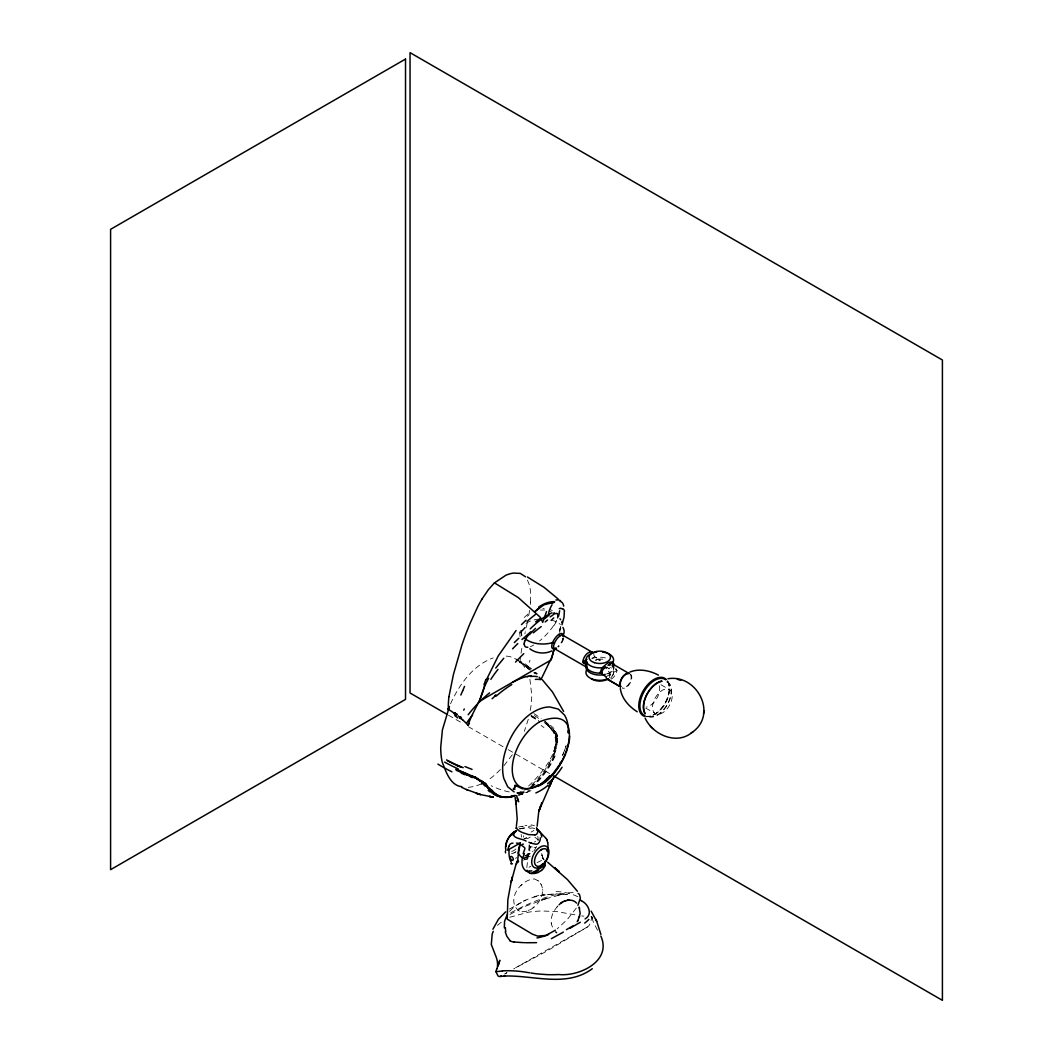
<?xml version="1.0" encoding="UTF-8"?>
<svg xmlns="http://www.w3.org/2000/svg" width="1053" height="1053" viewBox="0 0 1053 1053"><rect width="100%" height="100%" fill="white"/><g stroke="black" fill="none" stroke-linecap="round" stroke-linejoin="round"><path stroke-width="0.75" stroke-dasharray="5 3.75" d="M519.326 911.161C505.637 901.092 519.813 879.518 534.411 878.926C552.285 886.113 537.438 913.096 521.577 911.635M530.778 670.208C525.105 668.708 527.671 664.785 528.843 666.746M525.829 665.562C529.08 669.01 528.369 665.351 527.606 667.444M527.75 667.062C526.711 668.655 526.645 666.075 528.237 666.299M556.379 743.392L556.379 743.168A9.477 5.976 -78.9 0 0 556.471 742.483L556.313 740.957M521.498 635.933L521.353 627.72M521.024 631.379L521.077 630.286M529.251 845.177L526.724 868.62L530.857 866.237M530.462 602.105L530.501 591.97A56.625 32.696 -60 0 0 529.369 584.849L526.961 578.847M527.448 858.853L528.711 851.074L530.83 846.651M529.264 669.155A68.327 32.209 53.8 0 0 528.079 668.247L527.092 667.233M527.829 667.299L527.698 666.115M528.303 667.773L528.527 668.458L527.105 667.391M611.043 679.172A7.924 4.567 -60 0 0 617.019 670.419L615.65 668.629M557.142 743.945C553.338 759.871 543.243 773.955 531.541 785.104M528.119 666.273L528.172 666.773M527.369 622.599L525.447 631.247M524.881 633.722L525.171 632.484M528.303 719.225L524.341 731.348M560.788 626.232L559.196 631.721M559.498 630.378L560.262 627.733M562.921 638.408L562.499 639.619L563.158 637.855M555.642 746.946L552.483 754.83M559.525 632.379L560.815 628.43L560.196 630.576M556.142 748.183L555.418 750.144M529.211 662.311L530.001 660.244M562.71 755.001L564.474 750.578A46.319 26.746 -60 0 0 565.909 746.222M553.983 751.408L556.168 744.971A6.107 3.475 -80.3 0 0 556.26 743.194M554.918 751.421L553.259 755.225M562.46 755.501L563.579 752.921M450.526 703.799C459.279 684.687 472.679 665.457 493.159 657.914M530.62 846.283L529.396 848.718L530.738 854.036M576.32 908.068L567.264 919.519L557.169 928.825M512.298 754.751L503.9 765.755M524.197 617.506L530.541 611.74M557.511 906.409C552.404 912.082 548.679 920.927 553.062 928.088M509.586 911.411C521.274 898.485 539.992 894.379 556.787 894.023M557.011 906.975L558.09 905.777M500.386 769.598L495.042 774.718A60.626 34.999 -60 0 1 488 780.128M557.893 646.595L558.564 645.91M497.411 925.39L502.755 920.967M527.316 616.281L528.237 615.386M610.687 678.158L613.122 674.815L613.609 667.062A13.834 7.99 0 0 1 606.489 674.038M520.893 885.507L522.051 884.415M528.593 786.012C543.94 771.48 570.252 740.443 545.099 723.279M530.383 856.142L525.486 857.747M532.871 907.818L533.989 906.923M509.942 914.504L523.802 906.817L547.85 898.012L541.453 900.039L560.801 894.708L557.234 895.34L564.066 894.313L560.262 894.55L567.383 894.405L555.115 893.839L543.216 895.155M509.402 909.068L525.934 900.131M528.764 667.168C524.17 661.192 511.705 657.967 527.303 667.563M515.417 852.061L513.903 852.943M534.45 842.031L535.635 841.386M523.789 791.093L518.55 794.094M523.565 839.175L526.79 837.451M510.731 912.754C530.751 902.25 552.996 892.246 575.978 892.602M520.722 792.382L518.129 793.817M590.878 916.768A61.706 35.394 0.3 0 0 592.089 916.821L590.378 922.889A4.554 2.632 -60 0 1 587.39 926.995L547.152 950.938L513.693 968.865M591.997 658.27L594.787 656.664L600.184 659.783A7.924 4.567 -60 0 1 600.092 660.784L596.985 658.994M607.923 673.867L616.36 669.05M605.988 676.789L617.019 670.419M521.419 791.224L516.602 793.791M531.146 832.054L533.95 830.435M527.395 838.754L530.212 837.122M524.776 855.931L533.029 851.166M525.776 856.313L531.423 852.64A12.096 11.254 -50.7 0 0 531.752 852.272M523.71 858.485L530.857 854.365M523.433 860.183L529.369 856.708L526.276 857.576M537.069 862.657L543.703 859.366M587.39 926.995L515.601 967.786M505.085 973.788L507.006 972.682L504.137 974.341M521.209 792.685L518.155 794.291M518.221 793.765L520.103 792.751L515.852 792.712M531.015 790.671L519.392 795.041M528.224 910.437L529.435 909.91M481.392 783.945L474.824 786.394L468.216 787.368M509.705 917.268L528.264 912.214A65.168 37.381 0.3 0 1 541.966 910.963L556.787 911.608L578.242 915.386M523.644 901.092L524.341 900.802M519.748 828.816L528.158 827.553M519.366 828.882L526.618 827.447M524.842 838.451L526.882 838.451M517.852 795.449L522.564 794.159L519.59 794.976M524.947 825.763L526.842 825.355M518.55 826.974L522.459 826.289M544.138 894.984L545.059 894.826M540.518 610.029L544.677 610.016M527.342 854.075L529.567 853.996A1.79 1.777 -35.4 0 0 530.093 853.825M528.448 854.062L527.711 854.075M531.094 824.868L534.45 825.605M542.9 608.358L544.204 608.41M645.792 716.672C661.705 716.54 673.841 695.335 667.694 681.094M581.625 915.899L582.757 916.044A61.706 35.394 0.3 0 0 583.889 916.176M516.747 792.764L525.236 792.672A41.264 23.824 -60 0 0 528.145 791.843M506.23 656.085C514.956 656.703 522.551 662.561 526.461 670.221M534.121 847.257L535.977 847.678M519.655 662.574L520.432 661.218M549.008 610.924L551.206 611.727M549.784 609.503L552.298 610.49M535.003 837.319L538.346 839.965M529.343 667.115L531.712 668.945M661.008 684.753L669.353 689.57A13.926 8.042 -60 0 1 664.93 711.13A13.926 8.042 -60 0 1 652.873 704.167A13.926 8.042 -60 0 1 669.353 689.57M613.28 667.26L614.623 668.05M645.686 708.064L655.427 713.684M448.473 715.184L462.715 723.398M468.401 726.688L506.835 748.88M508.257 749.697L549.548 773.534M516.154 659.125L530.357 668.905M534.424 715.566L538.781 718.475M529.304 668.063L530.554 669.024M544.822 721.187L553.444 729.624M544.677 721.055L546.836 722.858A120.068 85.346 -21.3 0 1 549.482 725.148M544.217 722.371L546.349 724.148M534.569 672.433L536.556 674.131M533.766 672.683L535.135 673.881M534.792 672.538L536.359 673.933M535.661 672.262L537.504 673.92M547.639 725.267L551.272 728.873M594.563 656.493L593.997 655.414A7.924 4.567 -60 0 0 593.826 654.321M548.889 726.438L554.681 733.388M549.416 725.188L550.403 726.149M538.807 881.243L538.07 880.466M544.388 860.038L542.887 858.419L541.874 854.47A40.343 23.298 -60 0 1 541.584 852.851M552.391 730.19L553.944 732.269M553.391 729.558L554.747 731.427M553.562 729.782L554.641 731.282M597.551 930.194L593.681 922.928A62.89 36.078 0.3 0 1 592.076 916.821L592.444 918.65M543.453 859.445L543.269 859.077A23.561 13.597 -60 0 1 542.993 858.432L543.374 859.09L542.348 856.905L543.717 859.827L541.913 854.904L543.269 859.077M541.097 884.625L541.203 884.849M591.549 916.558L592.299 918.229M542.598 857.3L541.703 853.549M520.116 636.775L519.471 631.023M551.272 923.139L551.482 923.955M529.909 679.317L531.726 694.835A81.042 46.793 -60 0 1 530.146 711.236M555.813 736.139L556.195 739.417M542.795 890.233L542.677 889.351M556.761 736.679L556.984 738.851M555.984 737.166L556.181 739.206M556.8 736.995L556.958 738.561M556.971 738.785L557.037 739.456M529.159 844.73L529.343 846.73A19.27 11.135 0 0 1 534.121 847.257M556.945 738.364L557.103 740.338M556.208 739.64L556.26 740.312M557.037 739.509L557.195 742.128M556.234 739.864L556.313 740.97M557.116 740.549L557.169 741.641M556.326 741.18L556.379 742.273M609.555 672.709L609.555 677.987A13.834 7.99 0 0 0 610.569 667.352M537.793 836.411A19.717 13.531 -45 0 1 538.004 840.597M536.49 846.388A19.717 13.531 -45 0 1 533.568 851.482M515.536 858.379A15.229 7.16 -1.4 0 1 517.036 857.576M525.658 855.51A15.229 7.16 -1.4 0 1 527.369 855.431M523.604 835.753A12.807 7.397 -60 0 1 523.657 837.201M515.996 851.64A12.807 7.397 -60 0 1 509.336 853.654M523.288 826.25A16.453 2.448 -19.9 0 1 522.104 826.473M528.514 826.381A10.082 2.593 -3.7 0 1 531.423 826.039M531.673 827.869A6.292 1.079 8 0 1 534.766 828.566M529.422 828.04A7.647 1.303 8.7 0 1 531.265 828.316M528.251 827.697A10.227 3.304 9.4 0 1 529.211 827.79M520.169 828.882A21.376 17.546 45.4 0 1 522.986 828.184M566.172 745.3A46.569 26.891 -60 0 1 564.079 751.645M529.751 790.211A33.472 16.519 -50.2 0 1 527.816 790.856M527.935 788.881A44.397 25.548 -59.6 0 1 524.302 790.026M523.078 793.949A37.026 21.415 -58 0 1 515.891 791.027M527.382 859.761A11.794 6.805 0 0 1 523.802 858.537M533.871 896.787A94.086 60.942 13.3 0 1 543.717 894.352M556.102 891.588A30.827 17.506 9.7 0 1 579.795 897.748M523.946 858.077A19.375 11.188 0 0 1 524.736 857.905M521.103 834.542A10.951 6.318 -60 0 1 521.511 837.135M515.904 848.981A10.951 6.318 -60 0 1 510.034 851.614M509.244 791.922A109.657 63.312 60 0 1 491.159 785.735M553.996 755.225A57.797 35.565 -60.2 0 1 528.79 788.355M523.315 792.211A57.797 35.565 -60.2 0 1 520.143 794.054M531.396 715.553A149.092 90.637 -2.8 0 1 537.543 719.449M541.084 725.464A128.453 84.582 -9.6 0 1 543.953 727.557M554.839 733.112A13.557 8.477 -81.3 0 1 555.523 734.27M555.365 734.797A6.279 3.58 -86.6 0 1 555.839 736.521M555.773 736.56A11.78 7.41 -84.1 0 1 555.866 737.218M556.221 743.405A6.752 3.896 -80.2 0 1 555.931 745.234M555.563 745.142A15.268 10.109 -80.4 0 1 555.155 746.695M555.918 750.262A59.073 44.055 -58.4 0 1 555.418 751.552M556.905 742.233A9.043 5.304 -80 0 1 556.853 743.971M556.287 732.796A9.701 6.594 -82.4 0 1 557.485 736.731M554.26 732.243A19.204 11.333 -85.6 0 1 555.221 734.138M533.897 713.618A150.566 93.269 -3.9 0 1 541.176 718.515M531.146 716.54A148.868 89.992 -2.5 0 1 537.227 720.344M546.533 724.003A119.41 83.937 -19.1 0 1 549.074 726.32M551.18 729.005A48.886 34.67 -68.6 0 1 552.272 730.334M554.22 731.874A27.496 18.454 -74.5 0 1 555.142 733.191M554.984 733.309A9.332 5.844 -81 0 1 556.208 735.771M556.603 742.207A13.044 8.819 -77.3 0 1 556.616 743.115M555.431 751.763A64.43 46.543 -58.5 0 1 553.746 755.633M555.128 755.936A58.363 37.526 -60 0 1 528.33 789.829M522.867 793.37A58.363 37.526 -60 0 1 520.827 794.488M554.47 756.251A57.152 35.157 -60.3 0 1 531.396 787.078M524.657 791.988A57.152 35.157 -60.3 0 1 521.248 793.975M530.909 715.75A149.908 90.334 -2.3 0 1 538.649 720.621M550.653 725.543A62.693 46.556 -53 0 1 553.931 728.505M554.786 731.256A35.025 23.785 -73.7 0 1 555.115 731.756M555.234 731.48A11.544 7.266 -81.4 0 1 557.287 736.35M557.432 741.562A20.244 15.005 -75.1 0 1 557.458 742.562M555.958 742.839A13.373 7.884 -80.1 0 1 554.97 747.433M556.603 620.322A23.1 5.989 -48.3 0 1 555.694 622.152M556.195 621.823A23.087 6.423 -46.6 0 1 553.878 625.679M553.457 625.837A23.061 6.436 -46.6 0 1 548.008 632.787A22.982 7.068 -46.1 0 1 539.57 640.961M533.66 645.041A22.982 7.068 -46.1 0 1 530.383 646.608M530.58 602.053A132.954 76.764 -60 0 1 530.343 604.422M529.567 610.398A132.954 76.764 -60 0 1 528.777 615.255M519.971 661.889A143.748 83.003 -60 0 1 522.512 644.752M520.011 661.758A92.164 55.888 63.3 0 1 525.842 665.443M608.331 671.195A10.701 6.173 0 0 1 609.503 677.461M597.893 659.152A13.834 7.99 0 0 1 605.172 659.704M596.446 658.915A7.371 5.12 -27.2 0 1 595.458 660.428M596.919 659.204A8.937 5.673 -34.9 0 1 596.143 660.547M522.038 635.183A21.547 12.531 0.3 0 1 522.038 627.575M526.026 623.376A21.547 12.531 0.3 0 1 538.162 619.177M551.14 619.993A21.547 12.531 0.3 0 1 560.38 624.468M563.065 638.329A8.872 3.699 -56.1 0 1 558.064 646.437M563.697 638.434A7.963 3.054 -55.4 0 1 558.143 647.147M667.418 681.739A19.915 11.504 -60 0 1 666.654 705.984A19.915 11.504 -60 0 1 646.147 715.211M666.641 681.791A19.507 11.267 -60 0 1 666.628 705.378A19.507 11.267 -60 0 1 646.292 714.829M591.931 658.599A13.834 7.99 0 0 1 606.475 658.191M667.536 681.765A20.81 12.017 -60 0 1 664.64 704.009A20.81 12.017 -60 0 1 646.66 716.251M667.457 680.843A21.6 12.465 -60 0 1 664.851 703.272A21.6 12.465 -60 0 1 646.726 716.738M630.444 674.578A7.924 4.567 -60 0 1 629.457 683.055A7.924 4.567 -60 0 1 622.573 687.793M630.55 674.065A8.187 4.725 -60 0 1 630.181 683.107A8.187 4.725 -60 0 1 622.547 688.214M659.336 685.806A13.926 8.042 -60 0 1 656.48 699.008A13.926 8.042 -60 0 1 646.252 707.063M515.391 906.87L515.391 906.87"/><path stroke-width="1.5" d="M537.122 826.223L538.728 812.047L541.755 802.702M460.793 717.225C459.279 719.304 461.161 716.211 460.411 717.725M592.576 652.412A7.924 4.567 -60 0 0 586.653 654.031A7.924 4.567 -60 0 0 582.849 661.771L583.401 662.969M539.228 721.884C591.325 700.943 565.909 775.653 538.346 785.972M692.347 732.217C718.001 714.329 697.06 673.815 667.892 678.751M518.392 852.772L520.432 842.926L507.638 850.166L508.836 846.467M555.352 930.207L545.941 935.446L537.609 936.104L532.357 934.129L507.217 919.137L507.875 899.525L510.968 882.756L516.088 864.118M517.668 861.973L518.668 848.757L520.34 842.913M540.373 837.806L540.242 839.096A18.125 12.689 -26.4 0 1 540.189 839.873L539.715 841.189A11.899 9.451 5.9 0 1 539.412 841.966L538.399 843.335A4.62 3.764 37.3 0 1 535.964 844.216L531.462 843.282M601.855 673.262L601.961 672.551M703.549 713.605L703.667 712.618M703.746 711.999L703.878 710.88M448.933 696.704L453.409 674.604L461.662 645.858A183.933 106.195 -60 0 1 470.125 623.297L477.496 607.239A80.607 46.529 -60 0 1 482.169 598.815M516.339 826.355L517.207 819.037L515.825 801.346L515.904 803.018M602.527 652.057A13.834 7.99 0 0 1 612.464 663.061L613.004 664.298M512.179 877.623L511.205 881.887L512.377 876.807M447.775 709.301L448.789 708.59L447.749 709.498M561.762 622.626L562.065 621.467M551.996 656.809L541.374 678.711M496.858 968.615L495.897 971.643L497.845 975.591A5.212 3.014 -60 0 0 501.267 975.907M462.57 719.739A68.09 38.5 59.6 0 1 468.072 725.254C472.468 711.196 482.129 699.495 484.617 684.687M578.215 919.795L580.164 913.53L579.111 907.067M552.062 656.585L553.904 650.122M545.164 865.237L544.717 861.894M554.154 648.977L551.206 659.915L479.497 701.311M498.161 965.798L499.82 960.244L498.056 965.772M506.625 917.374L506.927 916.373M562.012 624.745L564.026 617.216L564.329 611.517M492.212 933.932L491.303 944.449L495.673 955.821A62.009 35.565 0.3 0 1 497.134 968.642M540.492 806.137L539.018 810.692L552.891 778.72L550.166 784.63C552.009 780.391 547.02 791.974 550.574 783.748L550.192 784.577M546.52 611.596L542.703 622.389L540.847 618.203A7.134 4.12 59.9 0 0 540.018 617.032L518.287 597.591L494.462 582.875L488.368 589.68L482.182 598.815M579.229 917.413L579.598 916.307M566.224 752.592L569.12 742.128A35.262 20.349 -60 0 0 569.62 736.06M523.17 853.693L524.71 849.231A3.975 3.843 -79.6 0 0 524.855 848.626L524.815 848.376A1.658 1.619 -77.2 0 0 524.644 847.678L519.629 843.664A5.555 4.91 85.6 0 0 518.05 843.216L516.457 843.137M492.909 929.233L498.464 919.203L505.677 911.845M492.449 933.287L493.278 931.352M486.525 679.554L498.253 655.901L516.088 630.523M449.46 706.405L442.418 729.861L440.72 747.406A86.833 50.136 -60 0 0 442.181 762.017C445.077 768.782 449.513 785.683 461.806 786.67M565.711 753.83C560.341 766.65 551.206 778.154 539.228 785.341A47.346 27.339 -60 0 0 546.507 780.22L553.365 773.231L559.327 764.952M462.649 690.821L464.557 686.385M460.819 695.072L462.675 690.768M542.453 863.947L542.005 864.868M551.43 781.839L554.128 776.364M577.926 905.33L580.361 898.143L579.545 894.681A6.739 3.883 0 0 0 578.123 893.378M463.728 710.117L464.294 708.972M514.904 785.367L515.733 785.406M561.117 761.832L560.709 762.569M525.302 640.329L526.355 638.566M577.202 921.691L577.9 920.427L577.57 921.033M560.499 762.951L559.656 764.399M507.098 914.965L504.571 921.257L504.334 927.904M560.222 763.004L559.656 763.925M468.085 725.241L469.283 723.45M454.922 713.513C456.397 711.828 453.185 714.776 455.199 713.644M495.739 668.05L503.782 658.257M515.996 827.987L519.129 830.856A38.342 17.335 9 0 0 522.025 832.423L528.593 834.621L534.885 834.858M460.279 717.962L459.648 718.172L460.635 716.988M512.587 648.806L517.786 643.58M515.272 831.738C509.073 838.399 523.117 838.596 526.079 841.097M521.485 624.6L525.96 620.256M521.972 639.553L530.817 631.761M494.462 582.875L505.874 575.254A47.346 27.339 -60 0 1 513.469 573.069L520.3 573.398L525.513 576.794M553.444 613.491L554.286 612.714M559.143 904.724C563.316 900.17 572.003 897.933 576.596 903.092M607.331 667.431L606.462 668.168L605.541 667.141A13.834 7.99 0 0 1 586.679 662.455A13.834 7.99 0 0 1 596.656 652.097M494.871 695.678L495.858 694.835M585.06 918.94C592.957 914.465 588.535 904.698 582.27 901.236A18.309 9.503 7.1 0 0 581.374 900.67M538.991 607.857L534.727 611.78L543.796 604.87L554.47 602.132L551.39 603.422M592.286 968.721C566.501 987.925 533.108 974.933 504.111 976.052L505.019 975.973L500.201 976.447M645.134 718.159C652.702 734.665 676.5 745.327 691.86 732.585M690.952 733.27L693.15 731.624M562.552 902L560.841 903.25M540.729 850.021L541.94 849.323M513.864 832.12L515.351 831.251M538.781 868.277L537.346 869.107M513.193 833.028L514.325 832.383M541.795 865.171L540.702 865.777M540.781 866.632L539.781 867.198M580.321 922.257L570.015 928.246M563.316 932.142L551.39 938.657M582.849 661.771L587.021 659.349M586.403 661.508L583.599 663.114L586.982 665.075M518.602 861.433L516.457 863.394M460.003 718.001L460.069 717.962A56.112 35.565 63.2 0 1 460.951 718.765M481.392 783.945L483.511 782.827M551.864 650.886C544.875 654.308 536.043 653.505 529.817 648.793M515.299 795.489C506.993 798.727 496.424 797.977 490.277 790.935M629.839 672.064C639.184 668.247 649.78 670.564 658.415 675.105M515.141 795.541C504.084 800.714 492.541 794.238 486.618 784.801M527.079 676.803L527.895 676.605M612.464 663.061L609.397 664.338L610.069 665.285M509.481 796.884L514.272 795.515C506.546 798.7 496.805 797.819 490.869 791.54M531.897 870.87L529.317 871.16M560.551 608.516L562.539 608.673M508.652 797.029L502.584 796.937M495.897 971.643L502.465 971.024M536.543 942.672L526.342 942.738M512.982 843.163L512.021 843.242A5.239 3.922 89.8 0 0 509.994 844.361A8.542 6.792 81.4 0 0 509.468 845.164M525.315 942.711L524.289 942.672M523.262 942.646L514.035 942.001M531.002 873.463L529.764 873.174M490.856 796.66L480.418 794.541L466.347 789.5M531.094 973.011L534.266 973.498A74.579 42.778 0.3 0 0 537.491 973.92L546.691 974.617A76.869 44.094 0.3 0 0 558.748 974.525C579.361 976.697 612.122 961.073 600.855 936.064M529.817 972.814L524.052 971.919A63.483 36.421 0.3 0 0 502.439 970.866M522.064 788.684L516.681 786.038M677.355 679.277L678.895 679.698M679.238 679.804L680.791 680.238M467.387 775.008L468.177 775.324M530.185 842.795L528.909 842.282M466.624 774.692L469.743 775.956M466.69 773.718L472.534 776.114M468.927 775.627L472.994 777.285M465.847 774.389L466.927 774.811M465.9 773.402L467.611 774.1M466.11 773.494L461.583 771.612M465.926 774.416L463.939 773.6M465.597 773.284L460.108 770.98M474.008 777.706L475.021 778.128M472.679 776.179L474.1 776.772M471.731 776.759L473.245 777.39M473.903 776.68L474.719 777.022M474.561 776.956L475.693 777.43M475.548 777.364L483.011 782.037M462.043 772.81L456.16 770.217M461.082 771.401L456.081 769.177M587.021 668.365L586.31 667.418M459.634 770.77L458.66 770.335M476.522 778.759L477.983 779.457M458.187 770.125L456.278 769.269M461.74 787.354L467.795 790.171M536.556 829.409L537.241 829.817M514.154 791.922L507.704 786.775L503.834 778.496A50.741 29.3 -60 0 1 503.834 757.186C506.98 742.523 514.364 728.65 525.236 718.251A41.291 23.837 -60 0 1 533.818 711.789A49.965 28.852 -60 0 1 549.679 706.958L558.222 709.038L564.474 715.026A46.319 26.746 -60 0 1 568.265 733.02M580.69 900.302L581.361 900.67M613.386 664.417L629.26 673.604M527.421 577.005L544.085 587.363L558.143 598.973M599.71 672.354L605.988 676.789A7.924 4.567 -60 0 0 609.187 679.698M554.26 648.556L586.429 667.128L585.771 664.377M447.051 714.355L410.038 692.992L410.038 52.65L942.409 360.008L942.409 1000.35L553.812 775.995M562.894 635.262L592.194 652.189M607.91 679.501L620.27 686.674M607.186 679.08L620.322 686.701M538.583 830.475L546.125 838.517M522.63 857.879L521.84 857.353A18.401 10.622 0 0 1 518.392 853.062M510.744 863.592L511.31 863.921A12.096 5.265 83.1 0 0 511.653 864.092L512.39 863.684M453.909 712.749L456.133 714.368M483.722 783.59L484.972 784.524M637.236 711.789C628.983 706.563 621.691 698.547 620.322 688.557M483.893 783.722L480.787 781.392M554.365 643.251L552.693 642.593A21.547 12.531 0.3 0 1 524.815 638.487M483.406 783.366L481.787 782.168M484.433 783.077L482.643 781.747M483.998 782.761L485.315 783.735M484.643 783.235L482.972 782.01M484.235 783.972L485.038 784.59M510.021 940.605L506.993 936.499A70.525 47.648 -24.5 0 1 506.572 935.538L505.256 931.892M456.462 714.618L454.725 713.289M547.626 862.21L567.422 879.545L577.413 891.272M480.102 780.839L480.918 781.484M482.261 781.458L481.155 780.576M458.068 715.856L460.227 717.659M556.603 932.695L555.747 931.931M461.082 718.383L462.57 719.739M650.32 726.096L651.465 727.215M651.715 727.465L652.873 728.597M490.171 790.816L486.065 785.577M542.269 679.725L552.509 692.005L563.605 711.394M546.165 838.57L547.126 839.86M489.948 788.894L489.448 788.236M488.289 788.552L486.894 786.617M559.946 618.73L560.63 619.717M591.141 911.135L596.722 921.349L600.881 934.432M536.517 827.671L537.464 830.396M595.801 919.308L596.722 921.349M579.584 908.318L579.321 907.607M517.326 797.911L518.616 801.833L516.562 795.607M515.128 797.279L515.904 802.952M505.361 851.245L505.558 852.891M514.93 786.736L514.864 786.012A9.925 4.91 -11.1 0 1 514.799 785.551M448.302 709.182L448.328 705.444A85.898 49.596 -60 0 1 448.907 696.717M511.363 862.394A19.717 9.938 -76.2 0 1 509.086 849.679M546.862 840.097A20.652 12.294 -52.3 0 1 547.678 842.755M547.771 842.821A18.651 9.49 -62.9 0 1 547.126 851.416M536.964 829.08A21.508 10.609 -51.8 0 1 538.452 830.277M508.796 846.428A13.228 11.57 60.3 0 1 509.125 845.809M522.578 844.23A21.508 0.763 -2.6 0 1 523.42 844.177M523.275 856.984A20.652 8.055 -64.5 0 1 524.381 853.562M522.512 857.418A18.651 10.912 -59.6 0 0 524.223 869.212L524.328 869.423A16.585 10.135 -52.7 0 0 525.908 870.739M526.711 871.028A11.662 6.357 -28.8 0 1 526.224 870.844M527.685 871.515A7.042 3.291 -18.6 0 1 526.447 871.134M529.211 871.292A4.423 1.632 -11.1 0 1 527.961 871.252M538.609 870.186A16.572 12.504 10.5 0 1 532.857 872.753M541.453 864.987A16.572 9.819 1.4 0 1 538.109 867.869M505.98 850.297A12.807 7.397 -60 0 1 507.915 838.925A12.807 7.397 -60 0 1 516.575 830.764M516.167 828.079A5.818 2.593 16.9 0 1 516.747 827.816M537.675 830.448A24.18 11.886 18.8 0 1 537.675 831.317M537.912 831.436A19.981 9.385 26.1 0 1 537.385 832.936A12.583 5.66 34.3 0 1 534.963 834.937M510.929 834.542A20.863 1.527 23.4 0 1 513.232 834.805M531.489 843.098A16.953 5.778 21.8 0 1 530.238 842.624M541.716 837.03A21.586 12.465 -46.7 0 0 538.531 830.87L537.701 830.146A19.731 10.477 -34.6 0 0 537.227 829.83M515.207 831.699A16.637 12.36 9.9 0 1 516.036 830.935M568.33 730.571A46.095 26.615 -60 0 1 568.291 732.361M547.678 777.956A49.82 28.76 -60 0 1 539.281 785.551M539.228 785.169A38.619 22.297 -60 0 1 512.258 769.216A38.619 22.297 -60 0 1 539.228 722.108M562.026 761.122A17.151 1.672 -58.5 0 1 561.67 761.714M538.254 784.854A45.397 27.97 -69.2 0 1 522.249 788.552M515.496 785.499A11.622 5.133 0.7 0 1 516.009 785.801M514.812 786.736A6.015 2.83 5.9 0 1 514.772 787.96M562.078 767.242A51.386 36.868 -59.1 0 1 547.626 783.629M548.231 785.183A49.294 34.631 -61.5 0 1 535.859 792.935M514.93 789.237A34.696 17.954 -38.4 0 1 514.193 788.894M513.561 789.197A1.922 0.882 -10.7 0 1 513.416 788.829A3.238 1.448 0.3 0 1 513.746 788.197M528.553 872.397A4.291 3.409 43.1 0 1 527.026 870.278M529.817 873.029A4.502 4.094 38 0 1 528.619 872.332M588.838 919.427A78.83 31.195 -1.8 0 1 584.691 923.086M566.461 929.654A58.415 3.817 -32.7 0 1 573.582 925.613M548.587 934.472A31.221 17.348 -18 0 1 536.977 937.96M514.022 942.066A8.661 5.541 -0.8 0 1 509.863 940.724M505.782 931.708A56.809 38.513 -27.5 0 1 505.361 927.627M517.681 860.814A8.595 4.962 0 0 0 516.562 862.618A4.094 0.961 -69 0 0 517.392 861.222M516.549 863.842A5.133 1.461 -56.1 0 1 516.286 863.644M506.019 846.388A10.951 6.318 -60 0 1 515.404 831.936M490.948 791.422A60.429 35.131 -61.8 0 1 490.264 790.685M484.064 784.538A10.227 3.146 33.8 0 1 485.775 786.301M480.063 780.997A12.531 4.725 31.8 0 0 479.523 780.589A6.2 2.869 30.3 0 0 477.97 779.496M474.798 777.285A25.864 9.201 28.6 0 1 476.417 777.956M472.06 769.388A130.848 48.412 11.2 0 1 464.965 766.558M461.043 767.229A149.329 74.908 5.3 0 1 447.446 760.727M458.226 768.887A150.184 78.027 4.3 0 1 444.616 762.082M451.921 771.81A151.737 83.7 2.1 0 1 437.903 764.096M460.464 766.61A151.198 76.5 5.1 0 1 446.577 759.884M485.025 783.84A8.306 3.041 28.2 0 1 486.289 784.814M502.413 797.358A58.178 33.406 -65.8 0 1 491.435 789.566M489.803 791.83A64.496 36.565 -67.7 0 1 488.197 790.316M484.446 784.59A6.555 2.317 30.5 0 1 485.446 785.512M479.22 780.418A9.359 3.804 31.3 0 1 479.918 780.931M477.812 779.365A6.094 2.883 30.3 0 1 479.391 780.299M476.351 778.193A13.084 5.949 30.1 0 1 477.904 778.891M474.469 777.075A27.523 9.53 28.5 0 1 476.232 777.798M470.454 776.824A49.517 8.621 26.1 0 1 472.336 777.614M465.044 774.745A121.134 44.45 11.3 0 1 461.214 773.139M549.679 775.732A49.965 28.852 -60 0 1 546.52 779.154M543.322 782.221A49.965 28.852 -60 0 1 540.097 784.933M482.985 783.84A13.202 2.869 39.3 0 1 485.038 785.893M485.407 783.221A28.141 6.792 31.6 0 1 486.052 783.695M475.995 778.193A11.715 4.291 32.2 0 1 480.563 780.944M456.805 765.426A60.455 10.899 26.2 0 1 463.254 767.65M550.14 616.913A23.1 5.936 -50.2 0 1 552.957 615.057M553.444 614.307A23.127 5.818 -49 0 1 556.682 613.517M556.695 613.491A23.127 5.884 -49.5 0 1 557.076 613.583A23.113 5.884 -49.7 0 1 558.024 616.176M557.932 616.255A23.1 5.989 -48.3 0 1 557.55 617.914M527.856 647.24A22.982 7.068 -46.1 0 1 524.368 643.909M524.065 644.107A23.113 6.989 -38 0 1 524.631 641.79M524.526 641.856A23.127 6.976 -38 0 1 525.197 640.382M525.789 638.737A23.113 6.845 -38.7 0 1 528.488 635.051M529.475 634.669A23.1 5.897 -40.6 0 1 535.556 628.391M530.238 628.904A22.468 5.002 -40.8 0 1 552.022 612.885M545.178 621.968A22.916 2.567 -42.5 0 1 547.547 620.02M527.066 621.494A40.001 11.925 -42.5 0 1 535.358 614.531M555.879 599.999A39.343 13.281 -49.2 0 1 560.551 600.736M538.715 607.068A39.606 24.745 -64.7 0 1 554.602 601.671M520.169 632.879A71.499 40.922 -43.1 0 1 525.078 627.601M484.077 684.529A208.652 190.343 0.9 0 1 485.946 679.369M479.628 701.351A116.225 105.958 23.9 0 1 488.631 678.316M533.292 632.84A45.753 4.725 -38.7 0 1 541.203 626.588M540.057 618.545A62.377 13.281 -32.6 0 1 535.648 621.823M559.617 610.793A57.665 16.229 -60.8 0 1 558.564 616.255M560.012 601.342A33.63 11.978 -54.8 0 1 563.684 606.107M548.574 613.57A29.458 16.019 80.3 0 1 552.075 604.777M514.364 642.593A108.933 45.24 -38 0 1 518.787 638.263M515.536 662.087A193.607 99.982 -35.5 0 1 523.775 653.663M490.856 679.369A115.54 101.009 -4.2 0 1 497.977 669.418M549.376 614.794A56.428 11.254 -33.7 0 1 544.743 618.651M551.153 620.441A21.56 2.159 -46.8 0 1 553.773 617.848M559.209 608.673A23.495 6.937 -62.6 0 1 560.644 608.318M562.486 608.739A42.357 10.714 -53.1 0 1 564.54 611.253M454.751 715.553A70.367 39.448 59.1 0 1 457.66 717.896M448.302 709.393A73.815 42.028 59.3 0 1 453.882 712.973M539.123 677.237A89.9 57.652 62.6 0 1 541.11 679.238M466.716 722.911A67.682 42.094 -39.5 0 1 472.547 714.987M468.164 714.75A63.535 29.339 -43.6 0 1 489.566 692.835M492.106 698.731A56.428 17.875 -45.3 0 1 494.949 696.178M496.095 696.165A53.269 18.401 -45.7 0 1 511.797 684.555M512.574 682.37A61.627 22.929 -46.5 0 1 527.342 676.368M528.316 676.013A62.746 21.81 -44.2 0 1 531.067 675.618M530.33 676.566A64.338 21.626 -42.7 0 1 537.32 676.71M535.319 679.396A67.168 23.087 -44.7 0 1 540.531 679.659M608.015 678.751A13.834 7.99 0 0 1 591.009 678.527A13.834 7.99 0 0 1 587.232 668.945M608.331 678.606A10.701 6.173 0 0 1 591.207 678.606M605.264 674.394A13.834 7.99 0 0 1 585.994 666.338M613.307 665.417A13.834 7.99 0 0 1 613.53 666.233A13.834 7.99 0 0 0 612.162 661.626M586.837 667.326A7.516 1.856 -48.1 0 1 586.89 666.707M586.31 666.036A8.516 1.316 -83.2 0 1 586.271 665.022M586.547 666.694A8.924 1.777 -79.7 0 1 586.482 665.759M562.947 627.443A21.547 12.531 0.3 0 1 563.197 635.196A9.135 3.83 -55.8 0 1 563.276 636.538M558.616 634.577A8.753 3.699 -57.2 0 0 552.654 642.58A8.872 3.699 -56.1 0 0 555.918 648.121M558.63 634.485A9.003 3.817 -56.8 0 1 562.552 633.998A9.543 4.001 -55.9 0 1 563.184 635.196A1.566 1.316 -11.8 0 0 563.658 636.512A8.674 3.356 -55.1 0 0 563.171 635.459A8.108 3.185 -56.3 0 0 559.801 635.986M554.418 643.238A7.792 3.054 -56.7 0 1 559.775 636.091M556.458 648.306A7.963 3.054 -55.4 0 1 554.483 643.212M645.041 713.829A19.915 11.504 -60 0 1 646.555 694.954A19.915 11.504 -60 0 1 661.547 681.054M644.91 712.96A19.507 11.267 -60 0 1 647.147 694.138A19.507 11.267 -60 0 1 662.021 681.252M602.092 674.289A7.713 6.265 -9 0 1 605.765 667.207M601.013 673.13A13.834 7.99 0 0 1 587.074 662.008M604.87 665.391A8.556 3.356 -48.2 0 1 610.951 662.1M600.723 672.749A9.24 7.41 -17.1 0 1 604.277 665.891M608.687 668.444A7.2 0.684 -16.7 0 1 609.253 668.286M608.055 665.391A7.529 3.685 -54.1 0 1 610.49 663.969M612.109 665.733A8.99 2.646 -56.5 0 1 614.465 664.246M612.846 666.997A7.582 1.79 -60.8 0 1 613.82 665.957M644.976 715.777A20.81 12.017 -60 0 1 644.212 691.36A20.81 12.017 -60 0 1 665.746 679.817M644.897 716.435A21.6 12.465 -60 0 1 643.251 690.794A21.6 12.465 -60 0 1 666.273 679.409M620.678 686.543A7.924 4.567 -60 0 1 621.691 678.237A7.924 4.567 -60 0 1 628.391 673.394M620.744 686.674A8.187 4.725 -60 0 1 622.126 678.145A8.187 4.725 -60 0 1 628.917 673.394M459.516 717.962L460.398 717.027L459.595 718.093M454.146 713.579L455.265 712.736L454.159 713.526M456.054 715.066L457.134 714.145L456.067 715.013M541.518 870.41L537.899 872.582A9.819 5.673 0 0 1 531.173 873.503L545.099 865.448A23.377 13.492 0 0 1 541.532 870.41M405.523 59.047L110.591 229.33L110.591 869.673L405.523 699.389L405.523 59.047M565.672 900.736L564.408 901.157L565.672 900.736M568.857 900.17L567.593 900.315L568.857 900.17M493.317 796.989L489.355 796.463L493.317 796.989M480.418 794.541L476.482 793.383L480.418 794.541M559.209 871.673L554.997 867.988L559.209 871.673M515.799 801.504L515.694 800.346L515.786 801.425M515.996 804.123L515.931 803.189L515.983 804.044M542.295 865.5A12.188 7.042 -60 0 0 546.599 846.507A12.188 7.042 -60 0 0 532.068 858.853A12.188 7.042 -60 0 0 542.295 865.5M510.297 857.892A2.132 1.224 60 0 0 512.772 860.301A2.132 1.224 60 0 0 512.271 857.05A2.132 1.224 60 0 0 510.297 857.892M542.677 864.526A9.688 5.594 -60 0 0 546.494 849.363A9.688 5.594 -60 0 0 534.858 858.748A9.688 5.594 -60 0 0 542.677 864.526M594.418 662.666A10.701 6.173 0 0 0 610.464 657.322A10.701 6.173 0 0 0 594.418 651.978A10.701 6.173 0 0 0 594.418 662.666"/></g></svg>
